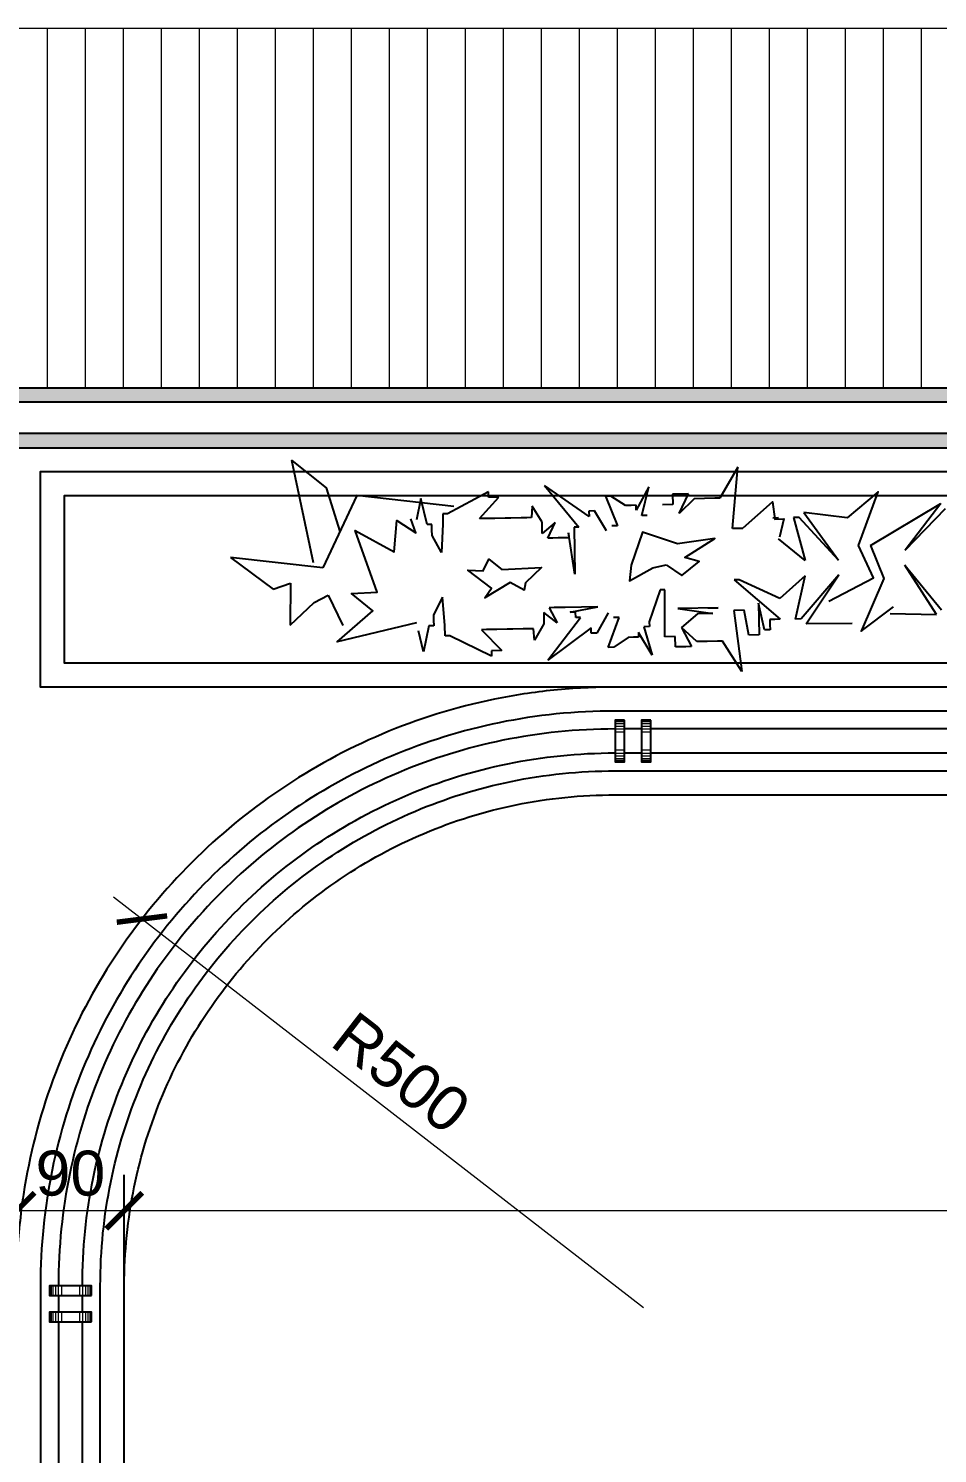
# Model space of a CAD drawing. Header units: millimetres. Extents: x 92928 to 223128, y -11456 to 21098.
# Drawn here: x 198888 to 199648, y 6163 to 7353 of the extents above; entities that cross this region are included whole.
import ezdxf
from ezdxf.xclip import XClip

# ---------------------------------------------------------------- set-up
doc = ezdxf.new("R2010")
doc.units = ezdxf.units.MM
doc.header["$XCLIPFRAME"] = 0
doc.set_wipeout_variables(frame=1)
doc.linetypes.add('DOT', pattern=[6.35, 0, -6.35])
doc.layers.get('Defpoints').update_dxf_attribs({"color": 250})
for name, color, linetype, lineweight in [('_ACM-A-ANNO-DIMS', 2, 'Continuous', 13), ('_ACM-A-ANNO-DIMS @ 15', 2, 'Continuous', 13), ('_ACM-A-DETL-THIN', 2, 'Continuous', 9), ('_ACM-A-WALL-HACH', 251, 'Continuous', 9), ('I-WALL', 6, 'Continuous', 13)]:
    doc.layers.add(name, color=color, linetype=linetype, lineweight=lineweight)
for name, color, linetype in [('I-DETL-LW01', 1, 'Continuous'), ('I-DETL-LW02', 2, 'Continuous'), ('I-DETL-LW251', 251, 'Continuous'), ('I-PL-IDS-MILL', 40, 'Continuous'), ('PE-尺寸标注', 44, 'Continuous')]:
    doc.layers.add(name, color=color, linetype=linetype)
doc.styles.add('Arial', font='ARIALUNI.ttf')
doc.dimstyles.new('Aec-Arch-M-注释性', dxfattribs={"dimscale": 2, "dimtxt": 2.5, "dimasz": 2, "dimexe": 2, "dimexo": 2, "dimgap": 0.8, "dimtad": 1, "dimdec": 0, "dimrnd": 5, "dimzin": 3, "dimdsep": 46, "dimtxsty": 'Arial', "dimblk": 'WALL TYPE$0$_ArchTick', "dimcen": 2.5, "dimdle": 2, "dimclrd": 256, "dimclrt": 256, "dimazin": 2, "dimtfac": 0.75, "dimtdec": 0, "dimtix": 1, "dimtmove": 2, "dimatfit": 2, "dimfxl": 5, "dimfxlon": 1, "dimtolj": 1, "dimtzin": 0, "dimlwd": -1, "dimarcsym": 0})

# ---------------------------------------------------------------- blocks, each defined once
blk = doc.blocks.new('*U267')
at = {"color": 250}
for p, q in [((0, 7.99999999999932), (0, 0)), ((2.588190451023, 7.99999999999932), (2.588190451023, 0)), ((4.999999999999545, 7.99999999999932), (4.999999999999545, 0)), ((7.071067811864051, 7.99999999999932), (7.071067811864051, 0)), ((8.66025403784343, 7.99999999999932), (8.66025403784343, 0)), ((9.65925826289038, 7.99999999999932), (9.65925826289038, 0)), ((9.99999999999909, 7.99999999999932), (9.99999999999909, 0))]:
    blk.add_line(p, q, dxfattribs=at)
blk = doc.blocks.new('K_47')
at = {"color": 8, "linetype": 'DOT', "ltscale": 1000}
for points in [[(0, 7.4910823640421), (8.000000000005121, 7.4910823640421), (8.000000000005121, -27.499999999999996), (0, -27.499999999999996)], [(22.0000000000291, 7.4910823640421), (30.000000000034216, 7.4910823640421), (30.000000000034216, -27.499999999999996), (22.0000000000291, -27.499999999999996)]]:
    blk.add_wipeout(points, dxfattribs=at)
at = {"layer": 'I-PL-IDS-MILL'}
for points in [[(0, 7.491082364042086), (8, 7.491082364042086), (8, -27.5), (0, -27.5)], [(22.0000000000291, 7.491082364042086), (30.0000000000291, 7.491082364042086), (30.0000000000291, -27.5), (22.0000000000291, -27.5)]]:
    blk.add_lwpolyline(points, close=True, dxfattribs=at)
at = {"layer": '_ACM-A-DETL-THIN', "xscale": -1, "rotation": 270}
for p in [(0, -2.508917635957914), (22.0000000000291, -2.508917635957914)]:
    blk.add_blockref('*U267', p, dxfattribs=at)
at = {"layer": '_ACM-A-DETL-THIN', "rotation": 270}
for p in [(0, -17.5), (22.0000000000291, -17.5)]:
    blk.add_blockref('*U267', p, dxfattribs=at)
blk = doc.blocks.new('WALL TYPE$0$_ArchTick')
at = {"color": 0, "linetype": 'ByBlock', "const_width": 0.15}
blk.add_lwpolyline([(-0.5, -0.5), (0.5, 0.5)], dxfattribs=at)
blk = doc.blocks.new('*D356')
at = {"layer": '_ACM-A-ANNO-DIMS', "transparency": 16777216}
blk.add_line((167966.3030876222, 20317.36785479281), (167523.6661445377, 20660.40216301418), dxfattribs=at)
at = {"layer": 'Defpoints', "color": 0, "transparency": 16777216}
for p in [(167547.3788379172, 20642.02532507374), (167942.5903942427, 20335.74469273323)]:
    blk.add_point(p, dxfattribs=at)
at = {"layer": '_ACM-A-ANNO-DIMS', "transparency": 16777216, "xscale": 30, "yscale": 30, "zscale": 30, "rotation": 142.2250696223992}
blk.add_blockref('WALL TYPE$0$_ArchTick', (167547.3788379172, 20642.02532507374), dxfattribs=at)
at = {"layer": '_ACM-A-ANNO-DIMS', "transparency": 16777216, "insert": (167764.0715821713, 20513.51402157354), "char_height": 37.5, "attachment_point": 5, "rotation": 322.22506962239913, "style": 'Arial'}
blk.add_mtext('\\A1;R500', dxfattribs=at)
blk = doc.blocks.new('*D357')
at = {"layer": '_ACM-A-ANNO-DIMS', "color": 0, "lineweight": -2, "transparency": 16777216}
for p, q in [((167532.5903942427, 20323.45114917224), (167532.5903942427, 20428.45114917224)), ((169432.5903942427, 20323.45114917224), (169432.5903942427, 20428.45114917224))]:
    blk.add_line(p, q, dxfattribs=at)
at = {"layer": '_ACM-A-ANNO-DIMS', "transparency": 16777216}
blk.add_line((169462.5903942427, 20398.45114917224), (167502.5903942427, 20398.45114917224), dxfattribs=at)
at = {"layer": 'Defpoints', "color": 0, "transparency": 16777216}
for p in [(167532.5903942427, 20398.45114917224), (167532.5903942427, 20195.74469273321), (169432.5903942427, 20195.74469273321)]:
    blk.add_point(p, dxfattribs=at)
at = {"layer": '_ACM-A-ANNO-DIMS', "transparency": 16777216, "xscale": 30, "yscale": 30, "zscale": 30, "rotation": 180}
blk.add_blockref('WALL TYPE$0$_ArchTick', (167532.5903942427, 20398.45114917224), dxfattribs=at)
at = {"layer": '_ACM-A-ANNO-DIMS', "transparency": 16777216, "xscale": 30, "yscale": 30, "zscale": 30}
blk.add_blockref('WALL TYPE$0$_ArchTick', (169432.5903942427, 20398.45114917224), dxfattribs=at)
at = {"layer": '_ACM-A-ANNO-DIMS', "transparency": 16777216, "insert": (168482.5903942427, 20429.6104261163), "char_height": 37.5, "attachment_point": 5, "style": 'Arial'}
blk.add_mtext('\\A1;1900', dxfattribs=at)
blk = doc.blocks.new('*D358')
at = {"layer": '_ACM-A-ANNO-DIMS', "color": 0, "lineweight": -2, "transparency": 16777216}
for p, q in [((167442.5903942427, 20323.45114917224), (167442.5903942427, 20428.45114917224)), ((167532.5903942427, 20323.45114917224), (167532.5903942427, 20428.45114917224))]:
    blk.add_line(p, q, dxfattribs=at)
at = {"layer": '_ACM-A-ANNO-DIMS', "transparency": 16777216}
blk.add_line((167562.5903942427, 20398.45114917224), (167412.5903942427, 20398.45114917224), dxfattribs=at)
at = {"layer": 'Defpoints', "color": 0, "transparency": 16777216}
for p in [(167442.5903942427, 20398.45114917224), (167442.5903942427, 20195.74469273321), (167532.5903942427, 20195.74469273321)]:
    blk.add_point(p, dxfattribs=at)
at = {"layer": '_ACM-A-ANNO-DIMS', "transparency": 16777216, "xscale": 30, "yscale": 30, "zscale": 30, "rotation": 180}
blk.add_blockref('WALL TYPE$0$_ArchTick', (167442.5903942427, 20398.45114917224), dxfattribs=at)
at = {"layer": '_ACM-A-ANNO-DIMS', "transparency": 16777216, "xscale": 30, "yscale": 30, "zscale": 30}
blk.add_blockref('WALL TYPE$0$_ArchTick', (167532.5903942427, 20398.45114917224), dxfattribs=at)
at = {"layer": '_ACM-A-ANNO-DIMS', "transparency": 16777216, "insert": (167487.5903942427, 20429.6104261163), "char_height": 37.5, "attachment_point": 5, "style": 'Arial'}
blk.add_mtext('\\A1;90', dxfattribs=at)
blk = doc.blocks.new('*D321')
at = {"layer": '_ACM-A-ANNO-DIMS', "color": 0, "lineweight": -2, "transparency": 16777216}
for p, q in [((166927.5884911553, 20323.45114917224), (166927.5884911553, 20428.45114917224)), ((167442.5903942427, 20323.45114917224), (167442.5903942427, 20428.45114917224))]:
    blk.add_line(p, q, dxfattribs=at)
at = {"layer": '_ACM-A-ANNO-DIMS', "transparency": 16777216}
blk.add_line((167472.5903942427, 20398.45114917224), (166897.5884911553, 20398.45114917224), dxfattribs=at)
at = {"layer": 'Defpoints', "color": 0, "transparency": 16777216}
for p in [(166927.5884911553, 20398.45114917224), (166927.5884911553, 20241.32443644184), (167442.5903942427, 20195.74469273321)]:
    blk.add_point(p, dxfattribs=at)
at = {"layer": '_ACM-A-ANNO-DIMS', "transparency": 16777216, "xscale": 30, "yscale": 30, "zscale": 30, "rotation": 180}
blk.add_blockref('WALL TYPE$0$_ArchTick', (166927.5884911553, 20398.45114917224), dxfattribs=at)
at = {"layer": '_ACM-A-ANNO-DIMS', "transparency": 16777216, "xscale": 30, "yscale": 30, "zscale": 30}
blk.add_blockref('WALL TYPE$0$_ArchTick', (167442.5903942427, 20398.45114917224), dxfattribs=at)
at = {"layer": '_ACM-A-ANNO-DIMS', "transparency": 16777216, "insert": (167185.089442699, 20429.6104261163), "char_height": 37.5, "attachment_point": 5, "style": 'Arial'}
blk.add_mtext('\\A1;515', dxfattribs=at)
blk = doc.blocks.new('2008092313492155')
at = {"color": 8, "linetype": 'Continuous'}
for p, q in [((934.3628767070913, 242.25947755372), (896.3226630103236, 177.247922479939)), ((922.6805428049483, 113.9186893494398), (934.3628767070913, 242.25947755372)), ((413.1180773260712, 190.7411004215201), (327.9082611498452, 144.9442899149608)), ((394.7033692120094, 134.6146512623109), (435.0445111810695, 179.5747327906147)), ((413.3338623711606, 179.1698639301676), (413.1180773260712, 190.7411004215201)), ((435.0445111810695, 179.5747327906147), (413.3338623711606, 179.1698639301676)), ((413.3338623711606, 179.1698639301676), (413.3338623711606, 179.1698639301676)), ((435.0445111810695, 179.5747327906147), (435.0445111810695, 179.5747327906147)), ((623.3888700098905, 138.8792699256755), (530.0884210193908, 203.4510017966177)), ((530.0884210193908, 203.4510017966177), (602.0828181595061, 116.7783326439376)), ((669.0879770455576, 181.5295602719189), (657.5089643469328, 181.3136302130151)), ((657.5089643469328, 181.3136302130151), (682.7102854795958, 119.4908191218965)), ((657.5089643469328, 181.3136302130151), (657.5089643469328, 181.3136302130151)), ((669.0879770455576, 181.5295602719189), (669.0879770455576, 181.5295602719189)), ((699.6952321787612, 162.0058749872105), (669.0879770455576, 181.5295602719189)), ((748.3554622602824, 201.0116017740866), (721.5946929031488, 152.2859119177165)), ((733.3894906468486, 140.9306054852686), (748.3554622602824, 201.0116017740866)), ((809.2912558561875, 185.753278968089), (797.7122431575553, 185.5373489091844)), ((797.7122431575553, 185.5373489091844), (798.1168401170944, 163.841280487899)), ((797.7122431575553, 185.5373489091844), (797.7122431575553, 185.5373489091844)), ((819.4228919674933, 185.9422177696297), (809.2912558561875, 185.753278968089)), ((809.2912558561875, 185.753278968089), (809.2912558561875, 185.753278968089)), ((811.6515950274697, 145.5272898414141), (831.0019046661109, 186.1581478285352)), ((831.0019046661109, 186.1581478285352), (819.4228919674933, 185.9422177696297)), ((819.4228919674933, 185.9422177696297), (819.4228919674933, 185.9422177696297)), ((271.817952792735, 176.5308186603734), (262.9920997651498, 132.1584468422725)), ((284.8915604895228, 122.4384837727848), (271.817952792735, 176.5308186603734)), ((504.416723785318, 160.7739519337565), (503.2566132616485, 136.6389955645418)), ((525.1560739860142, 126.9190324950532), (504.416723785318, 160.7739519337565)), ((504.416723785318, 160.7739519337565), (504.416723785318, 160.7739519337565)), ((634.7520976634405, 150.6664364759317), (623.1730849648084, 150.4505064170271)), ((623.1730849648084, 150.4505064170271), (623.3888700098905, 138.8792699256755)), ((623.1730849648084, 150.4505064170271), (623.1730849648084, 150.4505064170271)), ((634.7520976634405, 150.6664364759317), (634.7520976634405, 150.6664364759317)), ((659.7410719968029, 108.9341270741534), (634.7520976634405, 150.6664364759317)), ((711.2742448773934, 162.2218050461152), (699.6952321787612, 162.0058749872105)), ((699.6952321787612, 162.0058749872105), (699.6952321787612, 162.0058749872105)), ((721.4058809886992, 162.4107438476567), (711.2742448773934, 162.2218050461152)), ((711.2742448773934, 162.2218050461152), (711.2742448773934, 162.2218050461152)), ((721.5946929031488, 152.2859119177165), (721.4058809886992, 162.4107438476567)), ((798.1168401170944, 163.841280487899), (776.4061913071637, 163.4364116274528)), ((842.7697292792, 176.2492459575051), (811.6515950274697, 145.5272898414141)), ((864.4803780891089, 176.6541148179513), (842.7697292792, 176.2492459575051)), ((842.7697292792, 176.2492459575051), (842.7697292792, 176.2492459575051)), ((886.191026899025, 177.0589836783975), (864.4803780891089, 176.6541148179513)), ((864.4803780891089, 176.6541148179513), (864.4803780891089, 176.6541148179513)), ((896.3226630103236, 177.247922479939), (886.191026899025, 177.0589836783975)), ((886.191026899025, 177.0589836783975), (886.191026899025, 177.0589836783975)), ((896.3226630103236, 177.247922479939), (896.3226630103236, 177.247922479939)), ((1211.406939256798, 78.62623126876497), (1357.749722885732, 166.1480214982485)), ((1357.749722885732, 166.1480214982485), (1283.659214167033, 68.46652899773926)), ((1283.659214167033, 68.46652899773926), (1367.486749599077, 155.6397423577573)), ((295.0231966008214, 122.6274225743264), (284.8915604895228, 122.4384837727848)), ((295.0231966008214, 122.6274225743264), (295.0231966008214, 122.6274225743264)), ((295.2389816459036, 111.0561860829666), (295.0231966008214, 122.6274225743264)), ((318.1812219980711, 123.0592826921347), (315.2668439268309, 63.68442988374045)), ((327.9082611498452, 144.9442899149608), (317.7766250385466, 144.7553511134201)), ((317.7766250385466, 144.7553511134201), (318.1812219980711, 123.0592826921347)), ((317.7766250385466, 144.7553511134201), (317.7766250385466, 144.7553511134201)), ((318.1812219980711, 123.0592826921347), (318.1812219980711, 123.0592826921347)), ((327.9082611498452, 144.9442899149608), (327.9082611498452, 144.9442899149608)), ((404.835005323308, 134.8035900638524), (394.7033692120094, 134.6146512623109)), ((394.7033692120094, 134.6146512623109), (394.7033692120094, 134.6146512623109)), ((426.5456541332387, 135.2084589242986), (404.835005323308, 134.8035900638524)), ((404.835005323308, 134.8035900638524), (404.835005323308, 134.8035900638524)), ((448.256302943184, 135.6133277847448), (426.5456541332387, 135.2084589242986)), ((426.5456541332387, 135.2084589242986), (426.5456541332387, 135.2084589242986)), ((459.8353156418016, 135.8292578436494), (448.256302943184, 135.6133277847448)), ((448.256302943184, 135.6133277847448), (448.256302943184, 135.6133277847448)), ((481.5459644517105, 136.2341267040947), (459.8353156418016, 135.8292578436494)), ((459.8353156418016, 135.8292578436494), (459.8353156418016, 135.8292578436494)), ((493.1249771503499, 136.4500567629993), (481.5459644517105, 136.2341267040947)), ((481.5459644517105, 136.2341267040947), (481.5459644517105, 136.2341267040947)), ((503.2566132616485, 136.6389955645418), (493.1249771503499, 136.4500567629993)), ((493.1249771503499, 136.4500567629993), (493.1249771503499, 136.4500567629993)), ((503.2566132616485, 136.6389955645418), (503.2566132616485, 136.6389955645418)), ((525.1560739860142, 126.9190324950532), (525.1560739860142, 126.9190324950532)), ((525.3718590311037, 115.3477960036953), (525.1560739860142, 126.9190324950532)), ((552.8353908731078, 126.3886180016889), (525.5876440761785, 103.7765595123428)), ((537.3554686892603, 93.86765764131451), (552.8353908731078, 126.3886180016889)), ((682.7102854795958, 119.4908191218965), (671.1312727809782, 119.2748890629919)), ((671.1312727809782, 119.2748890629919), (671.1312727809782, 119.2748890629919)), ((682.7102854795958, 119.4908191218965), (682.7102854795958, 119.4908191218965)), ((744.9685033454734, 141.1465355441742), (733.3894906468486, 140.9306054852686)), ((744.9685033454734, 141.1465355441742), (744.9685033454734, 141.1465355441742)), ((1018.71149026497, 136.1230512558604), (1007.132477566331, 135.9071211969558)), ((1018.71149026497, 136.1230512558604), (1018.71149026497, 136.1230512558604)), ((1062.132787884817, 136.9327889767528), (1050.553775186192, 136.7168589178482)), ((1050.553775186192, 136.7168589178482), (1074.341628242495, 47.21690674261026)), ((1144.220939681349, 48.11972598062948), (1062.132787884817, 136.9327889767528)), ((1072.075612081673, 147.2465597082273), (1072.075612081673, 147.2465597082273)), ((1162.239260279057, 136.5729261088218), (1072.075612081673, 147.2465597082273)), ((1072.075612081673, 147.2465597082273), (1144.220939681349, 48.11972598062948)), ((295.2389816459036, 111.0561860829666), (295.2389816459036, 111.0561860829666)), ((295.454766690993, 99.48494959161599), (295.2389816459036, 111.0561860829666)), ((295.454766690993, 99.48494959161599), (295.454766690993, 99.48494959161599)), ((315.2668439268309, 63.68442988374045), (295.454766690993, 99.48494959161599)), ((525.3718590311037, 115.3477960036953), (525.3718590311037, 115.3477960036953)), ((525.5876440761785, 103.7765595123428), (525.3718590311037, 115.3477960036953)), ((525.5876440761785, 103.7765595123428), (525.5876440761785, 103.7765595123428)), ((547.4871048005589, 94.05659644285606), (537.3554686892603, 93.86765764131451)), ((559.0661174991837, 94.2725265017607), (547.4871048005589, 94.05659644285606)), ((547.4871048005589, 94.05659644285606), (547.4871048005589, 94.05659644285606)), ((570.6451301978159, 94.48845656066533), (559.0661174991837, 94.2725265017607)), ((559.0661174991837, 94.2725265017607), (559.0661174991837, 94.2725265017607)), ((580.7767663091145, 94.67739536220688), (570.6451301978159, 94.48845656066533)), ((570.6451301978159, 94.48845656066533), (570.6451301978159, 94.48845656066533)), ((580.5879543946648, 104.8022272921398), (580.7767663091145, 94.67739536220688)), ((580.5879543946648, 104.8022272921398), (580.5879543946648, 104.8022272921398)), ((593.7777423842126, 18.642098163632), (580.5879543946648, 104.8022272921398)), ((580.7767663091145, 94.67739536220688), (580.7767663091145, 94.67739536220688)), ((602.0828181595061, 116.7783326439376), (591.9511820482076, 116.589393842396)), ((591.9511820482076, 116.589393842396), (593.7777423842126, 18.642098163632)), ((944.3911916148791, 114.3235582098851), (922.6805428049483, 113.9186893494398)), ((1074.341628242495, 47.21690674261026), (1019.126260127166, 92.40440281343217)), ((1019.126260127166, 92.40440281343217), (1019.126260127166, 92.40440281343217)), ((315.2668439268309, 63.68442988374045), (315.2668439268309, 63.68442988374045)), ((1348.840667049233, -65.66688688804606), (1282.465769924158, 37.41293893135935)), ((1282.465769924158, 37.41293893135935), (1359.355485184678, -55.93692186810131)), ((593.7777423842126, 18.642098163632), (593.7777423842126, 18.642098163632)), ((936.7518185473527, 6.740192356889565), (926.6201824360469, 6.551253555348012)), ((926.6201824360469, 6.551253555348012), (926.6201824360469, 6.551253555348012)), ((926.6201824360469, 6.551253555348012), (1022.65928284105, -75.57299792714821)), ((936.7518185473527, 6.740192356889565), (936.7518185473527, 6.740192356889565)), ((1021.443765497577, -31.86928214394538), (936.7518185473527, 6.740192356889565)), ((1074.935980165901, 15.34543639953245), (1021.443765497577, -31.86928214394538)), ((1054.501567762272, -74.97919026516138), (1074.935980165901, 15.34543639953245)), ((1144.800366211079, 17.04861351151794), (1066.080580460897, -74.76326020625584)), ((1076.401028486645, -84.69915333464814), (1144.800366211079, 17.04861351151794)), ((317.0029406783433, -29.41185524589582), (298.5394190867373, -65.9261536259728)), ((322.1290145741514, -88.63676649087301), (317.0029406783433, -29.41185524589582)), ((317.0029406783433, -29.41185524589582), (317.0029406783433, -29.41185524589582)), ((771.5896936304707, -13.94340807018671), (749.1051078360033, -80.67434556876833)), ((781.7213297417693, -13.75446926864515), (771.5896936304707, -13.94340807018671)), ((771.5896936304707, -13.94340807018671), (771.5896936304707, -13.94340807018671)), ((781.5408016311994, -111.901438257999), (781.7213297417693, -13.75446926864515)), ((781.7213297417693, -13.75446926864515), (781.7213297417693, -13.75446926864515)), ((550.1941333674185, -51.10484291485773), (540.0624972561272, -51.29378171639928)), ((540.0624972561272, -51.29378171639928), (556.7441625815918, -83.21497993244975)), ((561.7731460660361, -50.888912855954), (550.1941333674185, -51.10484291485773)), ((550.1941333674185, -51.10484291485773), (550.1941333674185, -51.10484291485773)), ((573.3521587646683, -50.67298279704846), (561.7731460660361, -50.888912855954)), ((561.7731460660361, -50.888912855954), (561.7731460660361, -50.888912855954)), ((641.7767410987653, -49.3969738247406), (573.3521587646683, -50.67298279704846)), ((573.3521587646683, -50.67298279704846), (573.3521587646683, -50.67298279704846)), ((583.6726067904165, -60.60887592544805), (641.7767410987653, -49.3969738247406)), ((641.7767410987653, -49.3969738247406), (641.7767410987653, -49.3969738247406)), ((892.8348972753811, -51.43050379133729), (808.8922575910256, -52.99589970231955)), ((808.8922575910256, -52.99589970231955), (881.4716696218384, -63.21767034160075)), ((871.1242484654576, -51.83537265178438), (892.8348972753811, -51.43050379133729)), ((892.8348972753811, -51.43050379133729), (892.8348972753811, -51.43050379133729)), ((947.5778892178641, -56.55960737994337), (925.8672404079334, -56.96447624038865)), ((925.8672404079334, -56.96447624038865), (942.3264883904048, -184.7804689727172)), ((947.5778892178641, -56.55960737994337), (947.5778892178641, -56.55960737994337)), ((956.6733686979205, -108.6354961170682), (947.5778892178641, -56.55960737994337)), ((977.1463284875572, -41.8609103425888), (978.3840175078367, -108.230627256622)), ((989.7742182920192, -97.88986526778353), (977.1463284875572, -41.8609103425888)), ((1021.443765497577, -31.86928214394538), (1021.443765497577, -31.86928214394538)), ((298.9709891769016, -89.06862660868228), (288.8393530655958, -89.25756541022383)), ((298.5394190867373, -65.9261536259728), (298.5394190867373, -65.9261536259728)), ((298.5394190867373, -65.9261536259728), (298.7552041318122, -77.49739011732436)), ((298.7552041318122, -77.49739011732436), (298.7552041318122, -77.49739011732436)), ((298.7552041318122, -77.49739011732436), (298.9709891769016, -89.06862660868228)), ((298.9709891769016, -89.06862660868228), (298.9709891769016, -89.06862660868228)), ((322.5336115336759, -110.3328349121584), (322.1290145741514, -88.63676649087301)), ((322.1290145741514, -88.63676649087301), (322.1290145741514, -88.63676649087301)), ((529.1038665620872, -84.77701668795453), (509.6411772864376, -119.3816398344052)), ((556.7441625815918, -83.21497993244975), (528.6722964719302, -61.63454370524414)), ((528.6722964719302, -61.63454370524414), (528.6722964719302, -61.63454370524414)), ((528.6722964719302, -61.63454370524414), (528.8880815170123, -73.2057801965957)), ((528.8880815170123, -73.2057801965957), (528.8880815170123, -73.2057801965957)), ((528.8880815170123, -73.2057801965957), (529.1038665620872, -84.77701668795453)), ((529.1038665620872, -84.77701668795453), (529.1038665620872, -84.77701668795453)), ((536.8861894387883, -161.0718777408192), (605.5990406454148, -71.77524355635342)), ((595.251619489034, -60.39294586654341), (583.6726067904165, -60.60887592544805)), ((583.6726067904165, -60.60887592544805), (583.6726067904165, -60.60887592544805)), ((595.4674045341235, -71.96418235789497), (595.251619489034, -60.39294586654341)), ((595.251619489034, -60.39294586654341), (595.251619489034, -60.39294586654341)), ((605.5990406454148, -71.77524355635342), (595.4674045341235, -71.96418235789497)), ((662.9247435736543, -61.78677118216365), (639.5090841585697, -104.4217495496459)), ((663.392773238389, -134.1991715526929), (686.2715808853536, -71.47974299428824)), ((686.2715808853536, -71.47974299428824), (674.6925681867287, -71.69567305319197)), ((674.6925681867287, -71.69567305319197), (674.6925681867287, -71.69567305319197)), ((686.2715808853536, -71.47974299428824), (686.2715808853536, -71.47974299428824)), ((749.1051078360033, -80.67434556876833), (749.1051078360033, -80.67434556876833)), ((749.1051078360033, -80.67434556876833), (749.2939197504456, -90.79917749870128)), ((849.6293847006018, -63.81147800358849), (816.0939790714692, -92.69068462012183)), ((859.7610208119077, -63.62253920204694), (849.6293847006018, -63.81147800358849)), ((849.6293847006018, -63.81147800358849), (849.6293847006018, -63.81147800358849)), ((871.3400335105471, -63.4066091431423), (859.7610208119077, -63.62253920204694)), ((859.7610208119077, -63.62253920204694), (859.7610208119077, -63.62253920204694)), ((881.4716696218384, -63.21767034160075), (871.3400335105471, -63.4066091431423)), ((871.3400335105471, -63.4066091431423), (871.3400335105471, -63.4066091431423)), ((1011.080270142411, -75.78892798605284), (1000.948634031112, -75.9778667875944)), ((1000.948634031112, -75.9778667875944), (1000.948634031112, -75.9778667875944)), ((1000.948634031112, -75.9778667875944), (1001.137445945562, -86.10269871752735)), ((1001.137445945562, -86.10269871752735), (1001.137445945562, -86.10269871752735)), ((1001.137445945562, -86.10269871752735), (1001.353230990637, -97.6739352088789)), ((1022.65928284105, -75.57299792714821), (1011.080270142411, -75.78892798605284)), ((1011.080270142411, -75.78892798605284), (1011.080270142411, -75.78892798605284)), ((1022.65928284105, -75.57299792714821), (1022.65928284105, -75.57299792714821)), ((1066.080580460897, -74.76326020625584), (1054.501567762272, -74.97919026516138)), ((1172.914277158372, -84.42740512983437), (1076.401028486645, -84.69915333464814)), ((1076.401028486645, -84.69915333464814), (1076.401028486645, -84.69915333464814)), ((1252.351643752045, -63.48757520480558), (1348.840667049233, -65.66688688804606)), ((1348.840667049233, -65.66688688804606), (1348.840667049233, -65.66688688804606)), ((277.7916048612824, -143.7997249880582), (267.317516170122, -99.78726620060297)), ((288.8393530655958, -89.25756541022383), (277.7916048612824, -143.7997249880582)), ((332.6652476449744, -110.1438961106169), (322.5336115336759, -110.3328349121584)), ((322.5336115336759, -110.3328349121584), (322.5336115336759, -110.3328349121584)), ((419.5232994847829, -152.7319162096219), (332.6652476449744, -110.1438961106169)), ((332.6652476449744, -110.1438961106169), (332.6652476449744, -110.1438961106169)), ((409.1604217282802, -97.14212297902304), (399.0287856169743, -97.3310617805646)), ((399.0287856169743, -97.3310617805646), (441.0181632496242, -140.7558108578178)), ((399.0287856169743, -97.3310617805646), (399.0287856169743, -97.3310617805646)), ((430.8710705382109, -96.73725411857686), (409.1604217282802, -97.14212297902304)), ((409.1604217282802, -97.14212297902304), (409.1604217282802, -97.14212297902304)), ((452.5817193481489, -96.33238525813067), (430.8710705382109, -96.73725411857686)), ((430.8710705382109, -96.73725411857686), (430.8710705382109, -96.73725411857686)), ((464.1607320467665, -96.11645519922604), (452.5817193481489, -96.33238525813067)), ((452.5817193481489, -96.33238525813067), (452.5817193481489, -96.33238525813067)), ((485.8713808566827, -95.71158633877985), (464.1607320467665, -96.11645519922604)), ((464.1607320467665, -96.11645519922604), (464.1607320467665, -96.11645519922604)), ((497.4503935553221, -95.49565627987522), (485.8713808566827, -95.71158633877985)), ((485.8713808566827, -95.71158633877985), (485.8713808566827, -95.71158633877985)), ((507.5820296666207, -95.30671747833458), (497.4503935553221, -95.49565627987522)), ((497.4503935553221, -95.49565627987522), (497.4503935553221, -95.49565627987522)), ((509.6411772864376, -119.3816398344052), (507.5820296666207, -95.30671747833458)), ((507.5820296666207, -95.30671747833458), (507.5820296666207, -95.30671747833458)), ((627.7142864148555, -93.06644311719992), (536.8861894387883, -161.0718777408192)), ((627.9300714599449, -104.6376796085506), (627.7142864148555, -93.06644311719992)), ((639.5090841585697, -104.4217495496459), (627.9300714599449, -104.6376796085506)), ((627.9300714599449, -104.6376796085506), (627.9300714599449, -104.6376796085506)), ((639.5090841585697, -104.4217495496459), (639.5090841585697, -104.4217495496459)), ((704.829842502797, -113.3319748982422), (674.9717859370139, -133.9832414937891)), ((716.4088552014291, -113.1160448393375), (704.829842502797, -113.3319748982422)), ((704.829842502797, -113.3319748982422), (704.829842502797, -113.3319748982422)), ((726.5404913127277, -112.927106037796), (716.4088552014291, -113.1160448393375)), ((716.4088552014291, -113.1160448393375), (716.4088552014291, -113.1160448393375)), ((754.9105229477282, -150.4963417020926), (726.3516793982708, -102.8022741078621)), ((726.3516793982708, -102.8022741078621), (726.5404913127277, -112.927106037796)), ((749.2939197504456, -90.79917749870128), (737.7149070518208, -91.01510755760592)), ((737.7149070518208, -91.01510755760592), (754.9105229477282, -150.4963417020926)), ((749.2939197504456, -90.79917749870128), (749.2939197504456, -90.79917749870128)), ((803.2514504411229, -111.4965693975537), (781.5408016311994, -111.901438257999)), ((803.6560474006474, -133.1926378188455), (803.2514504411229, -111.4965693975537)), ((816.0939790714692, -92.69068462012183), (836.9457089091884, -132.5718388994947)), ((848.3359096933782, -122.2310769106571), (816.0939790714692, -92.69068462012183)), ((978.3840175078367, -108.230627256622), (956.6733686979205, -108.6354961170682)), ((956.6733686979205, -108.6354961170682), (956.6733686979205, -108.6354961170682)), ((1001.353230990637, -97.6739352088789), (989.7742182920192, -97.88986526778353)), ((989.7742182920192, -97.88986526778353), (989.7742182920192, -97.88986526778353)), ((1001.353230990637, -97.6739352088789), (1001.353230990637, -97.6739352088789)), ((441.0181632496242, -140.7558108578178), (419.307514439708, -141.160679718264)), ((419.307514439708, -141.160679718264), (419.5232994847829, -152.7319162096219)), ((419.307514439708, -141.160679718264), (419.307514439708, -141.160679718264)), ((441.0181632496242, -140.7558108578178), (441.0181632496242, -140.7558108578178)), ((509.6411772864376, -119.3816398344052), (509.6411772864376, -119.3816398344052)), ((674.9717859370139, -133.9832414937891), (663.392773238389, -134.1991715526929)), ((663.392773238389, -134.1991715526929), (663.392773238389, -134.1991715526929)), ((674.9717859370139, -133.9832414937891), (674.9717859370139, -133.9832414937891)), ((815.2350600992722, -132.9767077599408), (803.6560474006474, -133.1926378188455)), ((803.6560474006474, -133.1926378188455), (803.6560474006474, -133.1926378188455)), ((825.3666962105708, -132.7877689583993), (815.2350600992722, -132.9767077599408)), ((815.2350600992722, -132.9767077599408), (815.2350600992722, -132.9767077599408)), ((836.9457089091884, -132.5718388994947), (825.3666962105708, -132.7877689583993)), ((825.3666962105708, -132.7877689583993), (825.3666962105708, -132.7877689583993)), ((870.0465585033016, -121.8262080502109), (848.3359096933782, -122.2310769106571)), ((848.3359096933782, -122.2310769106571), (848.3359096933782, -122.2310769106571)), ((891.7572073132178, -121.4213391897647), (870.0465585033016, -121.8262080502109)), ((870.0465585033016, -121.8262080502109), (870.0465585033016, -121.8262080502109)), ((901.8888434245164, -121.2324003882231), (891.7572073132178, -121.4213391897647)), ((891.7572073132178, -121.4213391897647), (891.7572073132178, -121.4213391897647)), ((942.3264883904048, -184.7804689727172), (901.8888434245164, -121.2324003882231)), ((901.8888434245164, -121.2324003882231), (901.8888434245164, -121.2324003882231))]:
    blk.add_line(p, q, dxfattribs=at)
at = {"color": 8}
for p, q in [((138.132997589506, 183.0481317905515), (67.25452001773374, 32.00381328008098)), ((341.1208067100451, 160.0065689724352), (138.132997589506, 183.0481317905515)), ((-125.4657638879653, 53.75295684070898), (-36.36689369087253, -12.87227906474891)), ((67.25452001773374, 32.00381328008098), (-125.4657638879653, 53.75295684070898)), ((-36.36689369087253, -12.87227906474891), (0, 0)), ((0, 0), (-0.8028827878588345, -87.8122476937042)), ((49.56506711758993, -40.53551742232321), (78.56761036710668, -25.36180043638251)), ((78.56761036710668, -25.36180043638251), (109.0250051971307, -88.20290459467378)), ((-0.8028827878588345, -87.8122476937042), (49.56506711758993, -40.53551742232321))]:
    blk.add_line(p, q, dxfattribs=at)
for points in [[(48.01928583237168, 42.3553094571962), (2.545041439676424, 256.1228138919623), (74.38490911132976, 198.9309691808312), (102.6937588036162, 107.5259725353162)], [(1123.902964521811, -37.95037464978031), (1217.514444632252, 11.02585838619689), (1186.009156138833, 78.45033466054429), (1227.397577034135, 190.6862198013278), (1162.239260279057, 136.5729261088218)], [(945.224826200254, 115.5229542914949), (1006.603328424804, 169.5657604912021), (1011.052188027243, 133.7535291302856), (1029.950599603573, 134.1059542662688), (1021.205768777421, 96.15840652144016)], [(262.6749583205965, -82.89880755581271), (97.46343109999725, -122.561863363303), (171.9092762898727, -57.76448163744863), (127.3143219897393, -22.0139015513023), (180.9403298663892, -18.57509103998564), (134.617737833476, 109.8181685687141), (215.9886533925674, 64.99815733894411), (222.0800087009557, 130.9596879189658), (261.6138117804585, 104.8699694358247), (251.3098717694957, 133.9436288079987)], [(1211.406939256798, 78.62623126876497), (1239.015862567969, 9.514795474668972), (1191.294194442795, -100.1781290414237), (1259.432451249348, -49.86875858252006)], [(458.7819988300907, 1.199566771353602), (405.4288858041982, -30.59086778782239), (419.7028368695101, -10.81419349106727), (370.1832346042647, 27.28332106361177), (401.943618193407, 25.43683012381007), (413.6869385586906, 50.04393419473763), (440.9318519302178, 28.60266956976011), (523.8331862467821, 32.58749751624873), (490.2695977478725, 0.2570076581132525), (488.1027901223788, -14.4162657991028), (458.7819988300907, 1.199566771353602)]]:
    blk.add_lwpolyline(points, dxfattribs=at)
blk.add_lwpolyline([(784.0992211779012, 38.02813842928936), (817.1544553174972, 15.68051060809648), (853.5033284401143, 44.96769778067119), (823.1535349124097, 53.22255660960309), (885.9742745212134, 92.83781348572029), (808.088582883749, 82.14196456778063), (734.9671813941459, 106.6182411945692), (711.1155140305273, 37.69919548408416), (707.5858270219178, 4.896848364328434), (756.4548443754393, 32.19030401666987), (784.0992211779012, 38.02813842928936)], close=True, dxfattribs=at)
blk = doc.blocks.new('K_1224000099')
at = {"layer": '_ACM-A-WALL-HACH'}
h = blk.add_hatch(dxfattribs=at)
h.set_pattern_fill('ANSI31', color=256, scale=10, angle=45)
h.set_pattern_definition([(90, (-57350, -73763.15121848763), (-31.75, 0), [])])
h.paths.add_polyline_path([(-4380.000000000466, -1423.151218487634), (-1970, -1423.151218487634), (-1970, -1123.151218487503), (-4380.000000000466, -1123.151218487503)])
at = {"layer": 'I-DETL-LW251'}
h = blk.add_hatch(dxfattribs=at)
h.set_pattern_fill('ANSI38', color=250, angle=-270.0000000000001)
h.set_pattern_definition([(134.9999999999999, (6537.134210259799, -37234.99716026623), (-2.24506403026729, -2.245064030267287), []), (224.9999999999999, (6537.134210259799, -37234.99716026623), (-2.245064030267293, -6.735192090801863), [7.9375, -4.7625])])
h.paths.add_polyline_path([(-2060, -1435.151198237698), (-2059.999999999971, -1423.15119823772), (-4290.000121234392, -1423.15119823772), (-4290.000121234392, -1435.15119823772)])
at = {"layer": 'PE-尺寸标注'}
h = blk.add_hatch(dxfattribs=at)
h.set_pattern_fill('木纹面1', color=250, scale=5.000000000000001, angle=-1.272221872585407e-14, style=0, pattern_type=2)
h.set_pattern_definition([(63.43494882, (-15016.49509797862, 89965.84756453798), (19.9999999776412, -1.019978660492269e-09), [4.621368350000001, -17.7393114]), (40.60129464999999, (-15029.65213732864, 89983.14153078798), (19.99999998960277, 1.801355053669543e-08), [4.1580665, -88.03737800000002]), (40.60129464999999, (-15019.65213732864, 90003.14153078798), (19.99999998960277, 1.801355053669543e-08), [4.1580665, -88.03737800000002]), (40.60129464999999, (-15009.65213732864, 90023.14153078798), (19.99999995163994, -1.452601939074124e-08), [4.1580665, -88.03737800000002]), (63.43494882, (-15026.64253397862, 89963.05269253798), (19.9999999776412, -1.019978660492269e-09), [4.237007800000001, -18.12367195]), (50.19442890999996, (-15024.7476864786, 89966.84238753798), (20.00000001048199, 7.906929521530867e-10), [2.2404905, -75.86200600000001]), (50.19442890999996, (-15014.7476864786, 89986.84238753798), (20.00000001048199, 7.906929521530867e-10), [2.2404905, -75.86200600000001]), (50.19442890999996, (-15004.7476864786, 90006.84238753798), (20.00000001048199, 7.906929521530867e-10), [2.2404905, -75.86200600000001]), (21.80140948999999, (-15023.3133594286, 89968.56358003798), (19.99999999207266, -2.658084763747379e-08), [2.868712150000001, -50.98293590000001]), (33.69006752999998, (-15020.64982702862, 89969.62899298797), (20.00000002516126, -1.246419201524216e-08), [2.521813, -33.53369975]), (63.43494879999999, (-15018.55155177863, 89971.02784313797), (19.99999997764121, -8.001295296393451e-09), [3.3552885, -19.0053909]), (44.99999999999999, (-15017.0510209786, 89974.02890473798), (19.99999996643937, -5.665538888141027e-15), [2.7178182, -53.85072430000001]), (44.99999999999999, (-15007.0510209786, 89994.02890473798), (19.99999996643937, -5.665538888141027e-15), [2.7178182, -53.85072430000001]), (21.80140948999999, (-15015.12923332863, 89975.95069238798), (19.99999999207266, -2.658084763747379e-08), [2.19237, -51.65927800000001]), (63.43494879999999, (-15033.12361442862, 89962.59053168798), (19.99999997764121, -8.001295296393451e-09), [7.1895999, -15.1710799]), (50.19442890999996, (-15029.90832757863, 89969.02110533798), (20.00000001048199, 7.906929521530867e-10), [4.573562000000001, -73.52893490000001]), (50.19442890999996, (-15019.90832757863, 89989.02110533798), (20.00000001048199, 7.906929521530867e-10), [4.573562000000001, -73.52893490000001]), (50.19442890999996, (-15009.90832757863, 90009.02110533798), (20.00000001048199, 7.906929521530867e-10), [4.573562000000001, -73.52893490000001]), (33.69006752999998, (-15026.98040462862, 89972.53461288798), (20.00000002516126, -1.246419201524216e-08), [2.240559500000001, -33.81495340000001]), (15.94539589999995, (-15025.11614657863, 89973.77745158799), (19.99999999510855, -1.449476092599893e-06), [3.5624845, -69.23861445000001]), (33.69006752999998, (-15021.69073247863, 89974.75614128797), (20.00000002516126, -1.246419201524216e-08), [4.092966500000001, -31.96254620000001]), (50.19442890999996, (-15018.28517847863, 89977.02651063798), (20.00000001048199, 7.906929521530867e-10), [5.197338000000001, -72.90515900000001]), (50.19442890999996, (-15008.28517847863, 89997.02651063798), (20.00000001048199, 7.906929521530867e-10), [5.197338000000001, -72.90515900000001]), (50.19442889999996, (-14998.28517847863, 90017.02651063798), (20.00000001048199, -2.699964810685992e-09), [5.197338000000001, -72.90515900000001]), (21.80140948999999, (-15014.95791862861, 89981.01921838798), (19.99999999207266, -2.658084763747379e-08), [5.714501500000001, -48.13714700000001]), (50.19442890999996, (-15034.42835922862, 89969.98104203798), (20.00000001048199, 7.906929521530867e-10), [5.214066750000002, -72.88843]), (50.19442890999996, (-15024.42835922862, 89989.98104203798), (20.00000001048199, 7.906929521530867e-10), [5.214066750000002, -72.88843]), (50.19442890999996, (-15014.42835922862, 90009.98104203798), (20.00000001048199, 7.906929521530867e-10), [5.214066750000002, -72.88843]), (33.69006752999998, (-15031.09039502862, 89973.98659903798), (20.00000002516126, -1.246419201524216e-08), [4.838075000000001, -31.21743775000001]), (26.56505117999999, (-15027.06487332861, 89976.67028023797), (19.9999999776412, 1.019969549860536e-09), [7.985960000000001, -81.45675900000002]), (26.56505117999999, (-15017.06487332861, 89996.67028023797), (19.9999999776412, 1.019969549860536e-09), [7.985960000000001, -81.45675900000002]), (40.60129464999999, (-15019.9219922286, 89980.24172853798), (19.99999998960277, 1.801355053669543e-08), [4.319301400000001, -87.87614315000002]), (40.60129464999999, (-15009.9219922286, 90000.24172853798), (19.99999998960277, 1.801355053669543e-08), [4.319301400000001, -87.87614315000002]), (40.60129464999999, (-14999.92199422861, 90020.24172853798), (19.99999998960277, 1.801355053669543e-08), [4.319301400000001, -87.87614315000002]), (33.69006752999998, (-15033.09366972861, 89976.76491758798), (20.00000002516126, -1.246419201524216e-08), [2.735791650000001, -33.31972211000001]), (26.56505119999996, (-15030.81735347863, 89978.28246173798), (19.99999997764121, 8.001283965315668e-09), [7.158076200000001, -82.284643]), (26.56505119999996, (-15020.81735347863, 89998.28246173798), (20.00000002236256, -8.144143371143085e-08), [7.158076200000001, -82.284643]), (40.60129464999999, (-15024.4149754786, 89981.48365053798), (19.99999998960277, 1.801355053669543e-08), [1.700823, -90.49462155000002]), (40.60129464999999, (-15014.4149754786, 90001.48365053798), (19.99999998960277, 1.801355053669543e-08), [1.700823, -90.49462155000002]), (40.60129464999999, (-15004.41497572861, 90021.48365053798), (19.99999998960277, 1.801355053669543e-08), [1.700823, -90.49462155000002])])
h.paths.add_polyline_path([(-2082.582703153981, -1461.209858795417), (-4267.416640090756, -1461.20985879565), (-4267.417433435068, -1465.954655131638), (-4260.80655223591, -1465.954655131638), (-4260.80655223591, -1468.757370652595), (-4269.999343222531, -1468.757370652595), (-4269.999343222531, -1473.209858795417), (-2080, -1473.209858795417), (-2080, -1468.757503463326), (-2089.19279098665, -1468.757503463326), (-2089.19279098665, -1465.95478794237), (-2082.581909787463, -1465.95478794237)])
at = {"layer": 'I-DETL-LW01'}
blk.add_lwpolyline([(-2060, -1423.151198237749), (-2060, -1435.151198237749), (-4290.000121234392, -1435.15119823772), (-4290.000121234392, -1423.15119823772)], close=True, dxfattribs=at)
at = {"layer": 'I-DETL-LW02'}
blk.add_lwpolyline([(-2082.582703153981, -1461.209858795417), (-4267.416640090756, -1461.20985879565), (-4267.417433435068, -1465.954655131638), (-4260.80655223591, -1465.954655131638), (-4260.80655223591, -1468.757370652595), (-4269.999343222531, -1468.757370652595), (-4269.999343222531, -1473.209858795417), (-2080, -1473.209858795417), (-2080, -1468.757503463326), (-2089.19279098665, -1468.757503463326), (-2089.19279098665, -1465.95478794237), (-2082.581909787463, -1465.95478794237)], close=True, dxfattribs=at)
at = {"layer": 'I-PL-IDS-MILL'}
for points in [[(-2110, -1673.098852582858), (-3420, -1673.098852582858), (-3420, -1493.209858795417), (-2110, -1493.209858795417)], [(-2130, -1653.098852582858), (-3400, -1653.098852582858), (-3400, -1513.209858795417), (-2130, -1513.209858795417)]]:
    blk.add_lwpolyline(points, close=True, dxfattribs=at)
for points in [[(3170.690558476374, -3110.705359174928, 0.5221001445361874), (3440, -2923.098852582858), (3440, -2173.098852582858, 0.414213562373095), (2940, -1673.098852582858), (-2940, -1673.098852582858, 0.414213562373095), (-3440, -2173.098852582858), (-3440, -2923.098852582858, 0.5221001445361233), (-3170.690558476374, -3110.705359174935, 0.5221001445361233)], [(3161.049593176693, -3084.860508306432, 0.5543971368785583), (3420, -2923.098852582858), (3420, -2173.098852582858, 0.4142135623730951), (2940, -1693.098852582858), (-2940, -1693.098852582858, 0.4142135623730951), (-3420, -2173.098852582858), (-3420, -2923.098852582858, 0.5543971368784961), (-3161.049593176722, -3084.86050830641)], [(-3182.980261738732, -3039.926715049896, -0.5543971368784782), (-3370, -2923.098852582858), (-3370, -2173.098852582858, -0.4142135623730951), (-2940, -1743.098852582858), (2940, -1743.098852582858, -0.414213562373095), (3370, -2173.098852582858), (3370, -2923.098852582858, -0.5543971368784528), (3182.980261738732, -3039.9267150499)], [(-3210.530227299285, -3029.077777360231, -0.4960767399059727), (-3350, -2923.098852582858), (-3350, -2173.098852582858, -0.414213562373095), (-2940, -1763.098852582858), (2940, -1763.098852582858, -0.414213562373095), (3350, -2173.098852582858), (3350, -2923.098852582858, -0.496076739905913), (3210.530227299285, -3029.077777360239)]]:
    blk.add_lwpolyline(points, format="xyb", dxfattribs=at)
at = {"layer": 'I-PL-IDS-MILL', "color": 8}
blk.add_lwpolyline([(-3316.82172176431, -3046.076180026437, -0.2586535275741065), (-3385, -2923.098852582858), (-3385, -2173.098852582858, -0.4142135623730951), (-2940, -1728.098852582858), (2940, -1728.098852582858, -0.4142135623730951), (3385, -2173.098852582858), (3385, -2923.098852582858, -0.2586535275741387), (3316.821721764281, -3046.076180026412), (3327.417821317998, -3063.03857001866, 0.2586535275740309), (3405, -2923.098852582872), (3405, -2173.098852582858, 0.414213562373095), (2940, -1708.098852582858), (-2940, -1708.098852582858, 0.414213562373095), (-3405, -2173.098852582858), (-3405, -2923.098852582872, 0.2586535275740855), (-3327.417821318028, -3063.038570018689)], format="xyb", close=True, dxfattribs=at)
at = {"layer": 'I-WALL'}
blk.add_lwpolyline([(-4380.000000000466, -1423.151218487634), (-1970, -1423.151218487634), (-1970, -1123.151218487503), (-4380.000000000466, -1123.151218487503)], close=True, dxfattribs=at)
at = {"xscale": 0.4, "yscale": 0.4, "zscale": 0.4}
blk.add_blockref('2008092313492155', (-3211.044983128202, -1586.275721918559), dxfattribs=at)
at = {"layer": '_ACM-A-ANNO-DIMS @ 15'}
dim = blk.add_radius_dim(center=(-2940, -2173.098852582829), mpoint=(-3335.211556325463, -1866.81822024232), dimstyle='Aec-Arch-M-注释性', override={"dimscale": 15, "dimtix": 1, "dimtofl": 1, "dimtmove": 2, "dimatfit": 2}, dxfattribs=at)
dim.commit()
dim.dimension.update_dxf_attribs({"geometry": '*D356', "text_midpoint": (-3118.518812071357, -1995.329523742519), "insert": (-170882.5903942427, -22508.84354531606)})
for base, p1, p2, picture, middle in [((-3955.001903087395, -2110.392396143827), (-3439.999999999971, -2313.098852582858), (-3955.001903087395, -2267.519108874229), '*D321', (-3697.500951543683, -2079.233119199762)), ((-3439.999999999971, -2110.392396143827), (-3350, -2313.098852582858), (-3439.999999999971, -2313.098852582858), '*D358', (-3395, -2079.233119199762)), ((-3350, -2110.392396143827), (-1450, -2313.098852582858), (-3350, -2313.098852582858), '*D357', (-2400, -2079.233119199762))]:
    dim = blk.add_linear_dim(base=base, p1=p1, p2=p2, dimstyle='Aec-Arch-M-注释性', override={"dimscale": 15, "dimzin": 8, "dimtix": 1, "dimtofl": 1, "dimtmove": 2, "dimatfit": 2}, dxfattribs=at)
    dim.commit()
    dim.dimension.update_dxf_attribs({"geometry": picture, "text_midpoint": middle, "insert": (-170882.5903942427, -22508.84354531606)})
at = {"xscale": -1}
blk.add_blockref('K_47', (-2909.999999999971, -1708.098852582858), dxfattribs=at)
at = {"xscale": -1, "rotation": 270}
blk.add_blockref('K_47', (-3384.991082364053, -2203.098852582883), dxfattribs=at)

msp = doc.modelspace()

# ---------------------------------------------------------------- block references
ref = msp.add_blockref('K_1224000099', (202318.423039173, 8475.85166051588))
XClip(ref).set_block_clipping_path([(-5236.165042579698, -3382.3670173636674), (-2478.870068503893, -776.0594596405699)])

doc.saveas('drawing.dxf')
